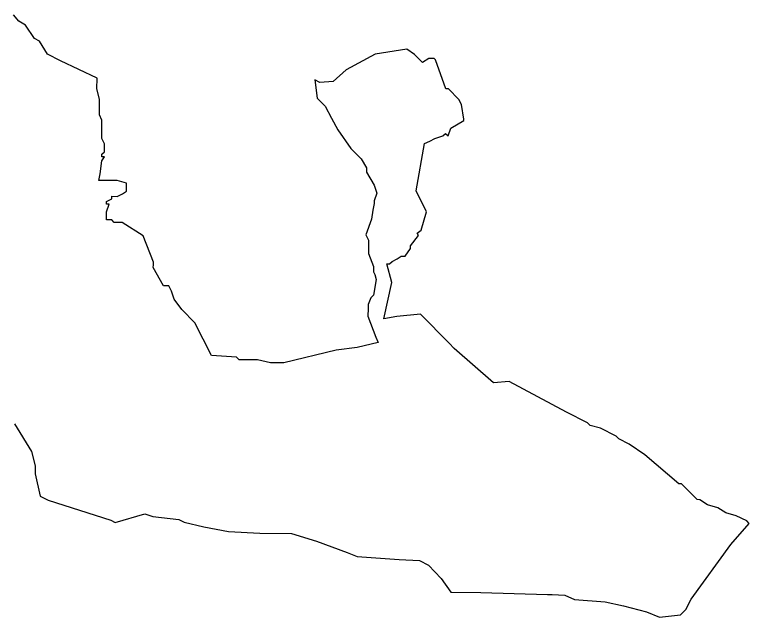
# Model space of a CAD drawing. Header units: metres. Extents: x 279200 to 286010, y 2030765 to 2033447.
# Drawn here: x 282873 to 286010, y 2030765 to 2033339 of the extents above; entities that cross this region are included whole.
import ezdxf

# ---------------------------------------------------------------- set-up
doc = ezdxf.new("R2010")
doc.units = ezdxf.units.M
doc.layers.add('VILLAGE BOUNDRY', color=10, linetype='Continuous')

msp = doc.modelspace()

# ---------------------------------------------------------------- linework, layer by layer
at = {"layer": 'VILLAGE BOUNDRY'}
msp.add_lwpolyline([(282872.8, 2031591.5), (282944.6, 2031473.5), (282960.8, 2031411.8), (282960.6, 2031378.3), (282982.2, 2031283), (283015.6, 2031266), (283283.4, 2031179.9), (283302.1, 2031169.5), (283429, 2031206.8), (283462.5, 2031195.3), (283574.2, 2031183.2), (283596.5, 2031171.9), (283681.3, 2031151), (283786.3, 2031131.2), (283920.5, 2031124.5), (284054.7, 2031123.5), (284161.8, 2031091), (284293.3, 2031041.5), (284335.2, 2031024.4), (284515.5, 2031012), (284601.9, 2031007.2), (284640.7, 2030988.2), (284694.7, 2030931.6), (284735.1, 2030872), (284863.1, 2030870.9), (285147.9, 2030862.6), (285168.7, 2030862), (285221.7, 2030859.4), (285263, 2030841.2), (285393.8, 2030831.1), (285472.7, 2030814.7), (285570.2, 2030788), (285626, 2030765.1), (285715.7, 2030775.7), (285738.3, 2030797.9), (285761, 2030842.5), (285930.8, 2031076.4), (286009.9, 2031165.3), (285998.8, 2031176.6), (285954.1, 2031199.3), (285909.4, 2031210.9), (285876, 2031233.5), (285831.3, 2031245.1), (285797.9, 2031267.7), (285786.7, 2031267.8), (285720, 2031335.5), (285708.8, 2031335.6), (285564.2, 2031459.9), (285497.3, 2031505.2), (285452.7, 2031527.9), (285441.6, 2031539.2), (285374.7, 2031573.3), (285330, 2031584.9), (285318.9, 2031596.2), (285229.6, 2031641.6), (284984.3, 2031772.3), (284917.1, 2031767.2), (284750.2, 2031914.1), (284728, 2031936.6), (284605.8, 2032060.8), (284504.9, 2032050.3), (284448.9, 2032039.6), (284483.6, 2032196.1), (284461.8, 2032274.6), (284473, 2032274.6), (284484.3, 2032285.6), (284506.8, 2032296.7), (284523.7, 2032307.8), (284540.5, 2032307.6), (284563.1, 2032341), (284563.2, 2032352.2), (284597.1, 2032396.8), (284591.2, 2032406.4), (284608.5, 2032419.1), (284631.5, 2032497.3), (284587.4, 2032587.2), (284622.6, 2032788.5), (284645.1, 2032799.5), (284667.5, 2032810.5), (284701.2, 2032821.5), (284712.5, 2032832.6), (284723.6, 2032821.3), (284735.1, 2032854.8), (284791.3, 2032888), (284791.4, 2032893.6), (284780.6, 2032955.3), (284769.6, 2032977.7), (284725.1, 2033022.9), (284714, 2033022.9), (284670.1, 2033146.5), (284664.6, 2033152.1), (284642.2, 2033152.3), (284614, 2033135.7), (284580.7, 2033169.6), (284547.3, 2033192.2), (284412.7, 2033170.8), (284289.1, 2033104.6), (284232.7, 2033054.6), (284176.7, 2033049.5), (284154.4, 2033060.8), (284164.9, 2032982.4), (284198.3, 2032948.5), (284225.9, 2032897.9), (284253.5, 2032847.3), (284308.9, 2032768.5), (284353.3, 2032723.4), (284375.3, 2032685.8), (284375.3, 2032667.2), (284408.5, 2032611), (284419.4, 2032577.3), (284407.9, 2032543.8), (284407.8, 2032532.6), (284402, 2032504.7), (284396.1, 2032465.5), (284373.2, 2032398.5), (284384.2, 2032376), (284383.8, 2032320), (284405.8, 2032263.8), (284405.6, 2032241.5), (284411.1, 2032230.2), (284416.6, 2032207.8), (284404.8, 2032140.7), (284393.6, 2032129.6), (284382, 2032101.4), (284382, 2032084.9), (284381.7, 2032051.3), (284414.7, 2031961.4), (284425.7, 2031939), (284335.9, 2031917.3), (284246.3, 2031906.8), (284021.9, 2031852.5), (283988.3, 2031852.7), (283965.9, 2031852.9), (283910, 2031864.5), (283842.8, 2031865.1), (283831.6, 2031865.1), (283820.5, 2031876.4), (283713.5, 2031883.8), (283642.5, 2032023.4), (283586.9, 2032079.8), (283553.6, 2032124.8), (283542.7, 2032158.5), (283531.7, 2032181), (283509.3, 2032181.2), (283465.1, 2032259.9), (283465.2, 2032271.1), (283465.3, 2032282.3), (283421.4, 2032394.6), (283332.2, 2032451.3), (283298.6, 2032451.5), (283287.5, 2032462.8), (283265.1, 2032463), (283265.4, 2032496.6), (283276.8, 2032530.1), (283265.6, 2032530.2), (283265.7, 2032541.4), (283288.2, 2032552.4), (283288.3, 2032563.6), (283310.7, 2032563.4), (283333.2, 2032574.4), (283350.3, 2032585.5), (283350.3, 2032619.1), (283311.2, 2032630.6), (283266.4, 2032631), (283232.8, 2032631.2), (283238.6, 2032659.2), (283244.6, 2032715.1), (283256, 2032731.8), (283244.8, 2032731.9), (283244.9, 2032743.1), (283256.2, 2032754.2), (283256.4, 2032787.8), (283245.4, 2032810.3), (283246, 2032888.7), (283235, 2032911.1), (283235.5, 2032978.3), (283224.6, 2033023.2), (283225, 2033068), (283068.8, 2033142), (283013, 2033170.4), (282979.8, 2033226.7), (282957.5, 2033238), (282918.7, 2033294.4), (282890.9, 2033311.3), (282868.7, 2033339.5)], dxfattribs=at)

doc.saveas('drawing.dxf')
